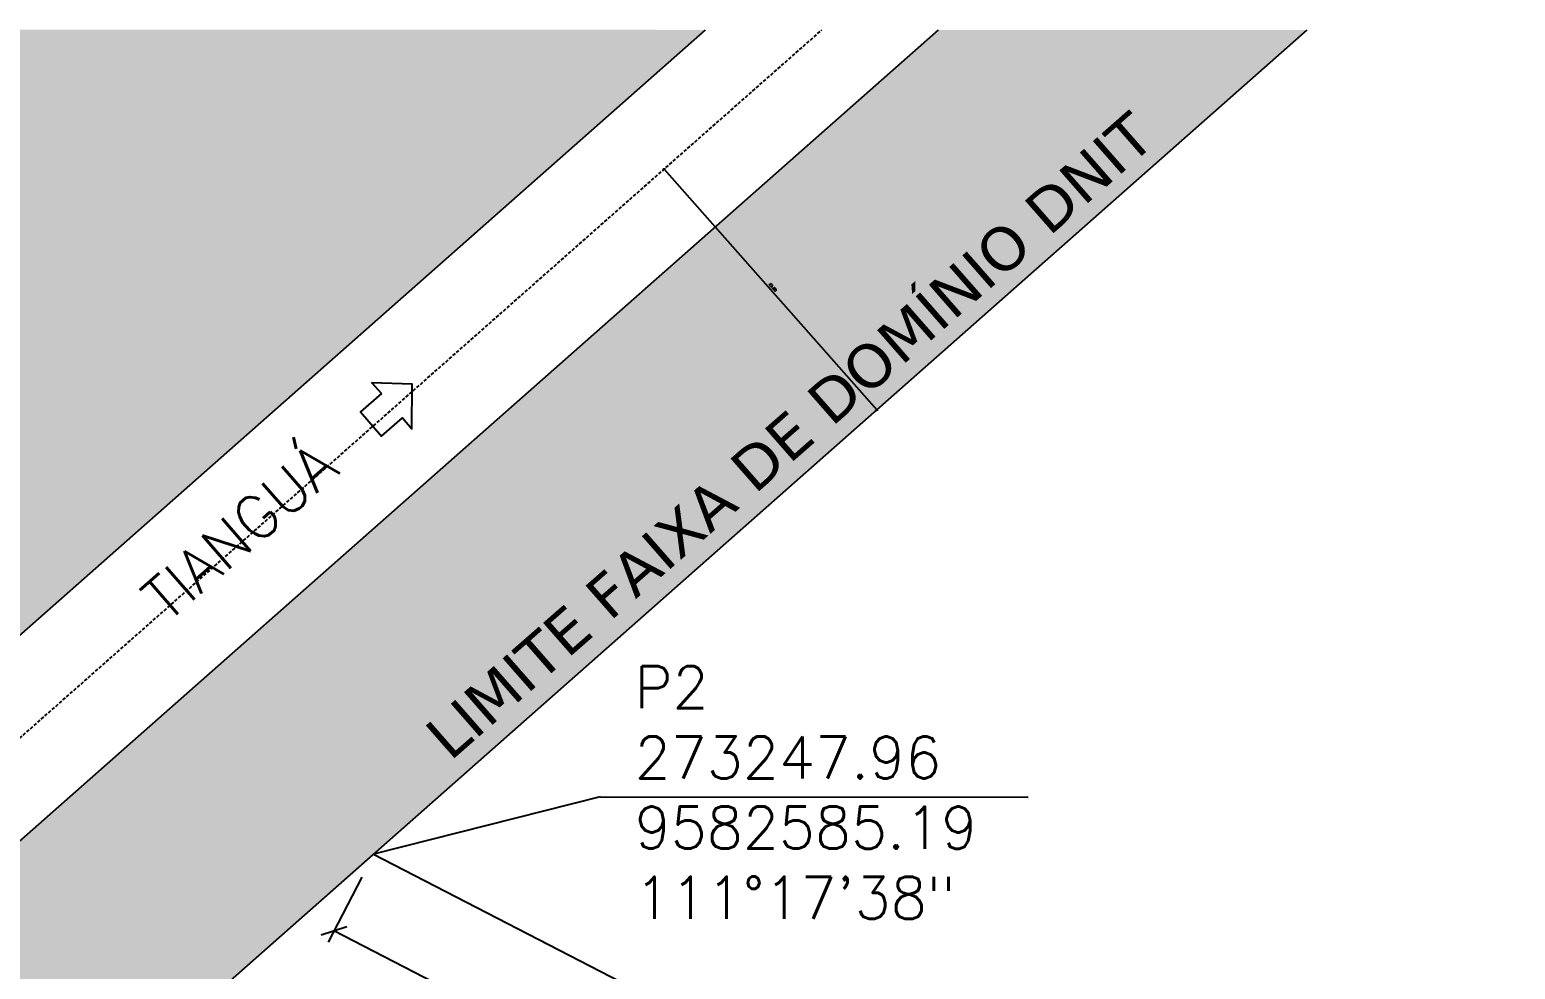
# Model space of a CAD drawing. Header units: millimetres. Extents: x 1111 to 2600, y -509 to -91.
# Drawn here: x 2444.7 to 2560.3, y -163.7 to -90.5 of the extents above; entities that cross this region are included whole.
import ezdxf

# ---------------------------------------------------------------- set-up
doc = ezdxf.new("R2010")
doc.units = ezdxf.units.MM
doc.header["$PDMODE"] = 35
doc.linetypes.add('HIDDEN', pattern=[0.375, 0.25, -0.125])
for name, color, linetype in [('ARQ-COTAS', 30, 'Continuous'), ('ARQ-PENA-01', 1, 'Continuous'), ('ARQ-PENA-05', 5, 'Continuous'), ('ARQ-TEXTO2', 2, 'Continuous'), ('ARQ-TEXTO3', 3, 'Continuous'), ('TERRENO', 6, 'Continuous')]:
    doc.layers.add(name, color=color, linetype=linetype)
doc.styles.add('Agt', font='verdana.ttf', dxfattribs={"height": 1.6})
doc.styles.add('ROMANS', font='romans')
doc.styles.add('Romans_Anot', font='romans.shx')
doc.dimstyles.new('Escala 1-100', dxfattribs={"dimtxt": 0.2, "dimasz": 0.15, "dimexe": 0.1, "dimexo": 0.2, "dimgap": 0.15, "dimtad": 1, "dimzin": 4, "dimdsep": 46, "dimtxsty": 'Romans_Anot', "dimblk": 'OBLIQUE', "dimcen": 0.25, "dimclrd": 256, "dimclre": 256, "dimclrt": 2, "dimadec": 0, "dimazin": 0, "dimtfac": 1, "dimtix": 1, "dimtmove": 2, "dimatfit": 3, "dimfxl": 0, "dimlwd": -1, "dimlwe": -1, "dimarcsym": 0})
doc.dimstyles.new('Escala 1-1000', dxfattribs={"dimscale": 10, "dimtxt": 0.2, "dimasz": 0.15, "dimexe": 0.1, "dimexo": 0.2, "dimgap": 0.15, "dimtad": 1, "dimzin": 4, "dimdsep": 46, "dimtxsty": 'Romans_Anot', "dimblk": 'OBLIQUE', "dimcen": 0.25, "dimclrd": 256, "dimclre": 256, "dimclrt": 2, "dimadec": 0, "dimazin": 0, "dimtfac": 1, "dimtix": 1, "dimtmove": 2, "dimatfit": 3, "dimfxl": 0, "dimlwd": -1, "dimlwe": -1, "dimarcsym": 0})

# ---------------------------------------------------------------- blocks, each defined once
blk = doc.blocks.new('_Oblique')
at = {"color": 0, "linetype": 'ByBlock', "lineweight": -2}
blk.add_line((-0.5, -0.5), (0.5, 0.5), dxfattribs=at)
blk = doc.blocks.new('*D420')
at = {"layer": 'ARQ-COTAS', "transparency": 16777216}
for p, q in [((2470.53, -156.47), (2467.91, -161.55)), ((2557.26, -206.48), (2468.37, -160.66)), ((2559.42, -202.28), (2556.8, -207.37))]:
    blk.add_line(p, q, dxfattribs=at)
at = {"layer": 'DEFPOINTS', "color": 0, "transparency": 16777216}
for p in [(2471.45, -154.69), (2468.37, -160.66), (2560.34, -200.51)]:
    blk.add_point(p, dxfattribs=at)
at = {"layer": 'ARQ-COTAS', "transparency": 16777216, "xscale": 1.5, "yscale": 1.5, "zscale": 1.5}
for p, rotation in [((2468.37, -160.66), 152.7326999569333), ((2557.26, -206.48), 332.7326999569333)]:
    blk.add_blockref('_Oblique', p, dxfattribs=dict(at, rotation=rotation))
at = {"layer": 'ARQ-COTAS', "color": 2, "transparency": 16777216, "insert": (2513.96, -181.35), "char_height": 2, "attachment_point": 5, "rotation": 332.7327, "style": 'Romans_Anot'}
blk.add_mtext('100.00', dxfattribs=at)
blk = doc.blocks.new('*D416')
at = {"layer": 'ARQ-COTAS', "transparency": 16777216}
for p, q in [((2493.94, -101.49), (2494, -101.43)), ((2494.08, -101.37), (2510.64, -120.1)), ((2510.49, -120.23), (2510.56, -120.16))]:
    blk.add_line(p, q, dxfattribs=at)
at = {"layer": 'DEFPOINTS', "color": 0, "transparency": 16777216}
for p in [(2494.09, -101.35), (2510.64, -120.1), (2510.64, -120.1)]:
    blk.add_point(p, dxfattribs=at)
at = {"layer": 'ARQ-COTAS', "transparency": 16777216, "xscale": 0.15, "yscale": 0.15, "zscale": 0.15}
for p, rotation in [((2494.08, -101.37), 131.4803139421148), ((2510.64, -120.1), 311.4803139421149)]:
    blk.add_blockref('_Oblique', p, dxfattribs=dict(at, rotation=rotation))
at = {"layer": 'ARQ-COTAS', "color": 2, "transparency": 16777216, "insert": (2502.54, -110.56), "char_height": 0.2, "attachment_point": 5, "rotation": 311.4803, "style": 'Romans_Anot'}
blk.add_mtext('25.00', dxfattribs=at)
blk = doc.blocks.new('*D432')
at = {"layer": 'ARQ-COTAS', "transparency": 16777216}
for p, q in [((2429.86, -158.05), (2429.94, -157.99)), ((2463.72, -196.05), (2430.01, -157.92)), ((2463.85, -195.94), (2463.8, -195.99))]:
    blk.add_line(p, q, dxfattribs=at)
at = {"layer": 'DEFPOINTS', "color": 0, "transparency": 16777216}
for p in [(2430.01, -157.92), (2430.01, -157.92), (2463.7, -196.08)]:
    blk.add_point(p, dxfattribs=at)
at = {"layer": 'ARQ-COTAS', "transparency": 16777216, "xscale": 0.15, "yscale": 0.15, "zscale": 0.15}
for p, rotation in [((2430.01, -157.92), 131.4803139421148), ((2463.72, -196.05), 311.4803139421149)]:
    blk.add_blockref('_Oblique', p, dxfattribs=dict(at, rotation=rotation))
at = {"layer": 'ARQ-COTAS', "color": 2, "transparency": 16777216, "insert": (2447.06, -176.82), "char_height": 0.2, "attachment_point": 5, "rotation": 311.4803, "style": 'Romans_Anot'}
blk.add_mtext('51.00', dxfattribs=at)

msp = doc.modelspace()

# ---------------------------------------------------------------- hatches: boundary and pattern name
h = msp.add_hatch()
h.set_pattern_fill('DOTS', color=256, scale=2, angle=-0.00936, style=0)
h.set_pattern_definition([(359.990636837, (-271828.793, -9582759.5487), (1.588018831, 3.1747405315), [0, -3.175])])
h.paths.add_polyline_path([(2299.674, -306.337), (2299.678, -280.989), (2515.422, -90.525), (2544.125, -90.529)])
h.paths.add_polyline_path([(2299.681, -264.979), (2299.689, -212.948), (2438.376, -90.512), (2497.293, -90.522)])

# ---------------------------------------------------------------- linework, layer by layer
at = {"layer": 'ARQ-COTAS', "linetype": 'Continuous'}
for q in [(2471.448, -154.691), (2522.417, -150.24)]:
    msp.add_line((2489.097, -150.235), q, dxfattribs=at)
at = {"layer": 'ARQ-PENA-01'}
for p, q in [((2299.678, -280.989), (2515.422, -90.525)), ((2299.681, -264.979), (2497.293, -90.522))]:
    msp.add_line(p, q, dxfattribs=at)
at = {"layer": 'ARQ-PENA-01', "linetype": 'HIDDEN'}
msp.add_line((2299.68, -272.984), (2506.358, -90.523), dxfattribs=at)
at = {"layer": 'ARQ-PENA-05'}
msp.add_line((2299.674, -306.337), (2544.125, -90.529), dxfattribs=at)
at = {"layer": 'ARQ-TEXTO3'}
msp.add_lwpolyline([(2472.058, -118.842), (2470.425, -120.261), (2472.071, -122.155), (2473.704, -120.736), (2474.436, -121.578), (2474.466, -118.11), (2471.327, -118.001)], close=True, dxfattribs=at)
at = {"layer": 'TERRENO'}
for p, q in [((2396.482, -220.873), (2471.448, -154.691)), ((2471.448, -154.691), (2560.336, -200.505))]:
    msp.add_line(p, q, dxfattribs=at)

# ---------------------------------------------------------------- texts
at = {"color": 7, "lineweight": 0, "insert": (2503.857, -122.141), "char_height": 3.375, "attachment_point": 5, "rotation": 41.22498, "style": 'Agt'}
msp.add_mtext('\\A1;LIMITE FAIXA DE DOMÍNIO DNIT', dxfattribs=at)
at = {"layer": 'ARQ-TEXTO2', "insert": (2491.777, -140.06), "char_height": 3.276, "attachment_point": 1, "rotation": 359.99064, "style": 'ROMANS'}
msp.add_mtext('P2\\P{\\C2;273247.96\\P9582585.19\\P111°17\'38"}', dxfattribs=at)
at = {"layer": 'ARQ-TEXTO3', "insert": (2461.03, -129.594), "char_height": 3.36, "attachment_point": 5, "rotation": 40.99064, "style": 'ROMANS'}
msp.add_mtext('TIANGUÁ', dxfattribs=at)

# ---------------------------------------------------------------- dimensions: what is measured, and where the dimension line sits
at = {"layer": 'ARQ-COTAS'}
dim = msp.add_linear_dim(base=(2510.635, -120.095), p1=(2494.09, -101.354), p2=(2510.635, -120.095), angle=131.48031, dimstyle='Escala 1-100', dxfattribs=at)
dim.commit()
dim.dimension.update_dxf_attribs({"geometry": '*D416', "text_midpoint": (2502.543, -110.565)})
dim = msp.add_aligned_dim(p1=(2560.336, -200.505), p2=(2471.448, -154.691), distance=6.72, dimstyle='Escala 1-1000', dxfattribs=at)
dim.commit()
dim.dimension.update_dxf_attribs({"geometry": '*D420', "text_midpoint": (2513.959, -181.349)})
dim = msp.add_linear_dim(base=(2430.013, -157.922), p1=(2463.697, -196.077), p2=(2430.013, -157.922), angle=131.48031, text='51.00', dimstyle='Escala 1-100', dxfattribs=at)
dim.commit()
dim.dimension.update_dxf_attribs({"geometry": '*D432', "text_midpoint": (2447.056, -176.822)})

doc.saveas('drawing.dxf')
